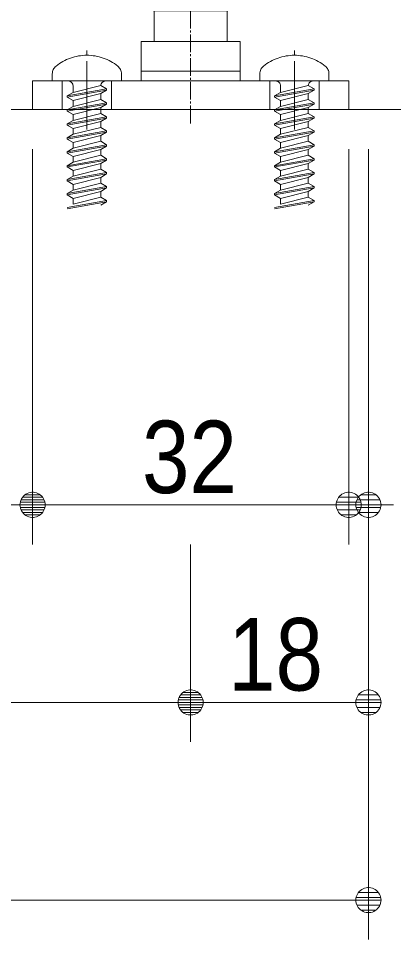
# Model space of a CAD drawing. Units: millimetres, scale not verified, with parts at other scales. Extents: x -6062 to 6062, y -3045 to 3045.
# Drawn here: x 1267.5 to 1457.4, y -2370 to -1903.8 of the extents above; entities that cross this region are included whole.
import ezdxf
from ezdxf.enums import TextEntityAlignment as Align

# ---------------------------------------------------------------- set-up
doc = ezdxf.new("R2010")
doc.units = ezdxf.units.MM
doc.header["$LTSCALE"] = 20
doc.linetypes.add('CHAIN2', pattern=[12, 9, -1, 1, -1])
for name, color, linetype, lineweight in [('0-0_2寸法-1', 7, 'Continuous', 9), ('0-1_0', 7, 'Continuous', 9), ('0-2_2寸法-2', 7, 'Continuous', 9), ('0-4_3一般', 7, 'Continuous', 9)]:
    doc.layers.add(name, color=color, linetype=linetype, lineweight=lineweight)
doc.styles.add('ＭＳ Ｐゴシック', font='')
doc.styles.get('ＭＳ Ｐゴシック').set_extended_font_data('MS PGothic')

# ---------------------------------------------------------------- blocks, each defined once
blk = doc.blocks.new('グループ-42')
at = {"layer": '0-4_3一般'}
blk.add_line((48343.7, -39000), (68743.7, -39000), dxfattribs=at)
blk = doc.blocks.new('グループ-57')
at = {"layer": '0-4_3一般'}
for p, q in [((61793.7, -38450), (61793.7, -38401.7)), ((61443.7, -38710), (61443.7, -38637.8)), ((62143.7, -38637.8), (62143.7, -38710)), ((61933.7, -38755.4), (61653.7, -38826)), ((61653.7, -38826), (61653.7, -38760)), ((61933.9, -38755.5), (61933.7, -38755.4)), ((61993.7, -38790), (61933.9, -38755.5)), ((62143.7, -38710), (61983.7, -38710)), ((61993.7, -38790), (61593.7, -38860.7)), ((61653.7, -38826), (61593.7, -38860.7)), ((61593.7, -38860.7), (61593.7, -38874)), ((61593.7, -38874), (61653.7, -38908.6)), ((61653.7, -38908.6), (61933.7, -38838)), ((61933.7, -38896.7), (61933.7, -38838)), ((61993.7, -38790), (61993.7, -38803.3)), ((61593.7, -39015.3), (61993.7, -38944.7)), ((61653.7, -38967.4), (61593.7, -39002)), ((61933.7, -38896.7), (61653.7, -38967.4)), ((61653.7, -38967.4), (61653.7, -38908.6)), ((61993.7, -38931.3), (61933.7, -38896.7)), ((61993.7, -38944.7), (61933.7, -38979.3)), ((61993.7, -38931.3), (61993.7, -38944.7)), ((61653.7, -39108.7), (61653.7, -39050)), ((61933.7, -39038), (61933.7, -38979.3)), ((61993.7, -39072.7), (61593.7, -39143.3)), ((61653.7, -39108.7), (61593.7, -39143.3)), ((61593.7, -39143.3), (61593.7, -39156.7)), ((61653.7, -39191.3), (61933.7, -39120.6)), ((61933.7, -39179.4), (61933.7, -39120.6)), ((61993.7, -39072.7), (61993.7, -39086)), ((61593.7, -39156.7), (61653.7, -39191.3)), ((61593.7, -39298), (61993.7, -39227.3)), ((61933.7, -39179.4), (61653.7, -39250)), ((61653.7, -39250), (61653.7, -39191.3)), ((61993.7, -39214), (61933.7, -39179.4)), ((61993.7, -39227.3), (61933.7, -39262)), ((61993.7, -39214), (61993.7, -39227.3)), ((61653.7, -39250), (61593.7, -39284.7)), ((61653.7, -39391.4), (61653.7, -39332.6)), ((61933.7, -39320.7), (61933.7, -39262)), ((61993.7, -39355.3), (61593.7, -39426)), ((61653.7, -39391.4), (61593.7, -39426)), ((61593.7, -39426), (61593.7, -39439.3)), ((61653.7, -39474), (61933.7, -39403.3)), ((61933.7, -39462), (61933.7, -39403.3)), ((61993.7, -39355.3), (61993.7, -39368.7)), ((61593.7, -39439.3), (61653.7, -39474)), ((61593.7, -39580.7), (61993.7, -39510)), ((61933.7, -39462), (61653.7, -39532.7)), ((61653.7, -39532.7), (61653.7, -39474)), ((61993.7, -39496.7), (61933.7, -39462)), ((61993.7, -39510), (61933.7, -39544.6)), ((61993.7, -39496.7), (61993.7, -39510)), ((61653.7, -39532.7), (61593.7, -39567.3)), ((61933.7, -39603.4), (61653.7, -39674)), ((61653.7, -39674), (61653.7, -39615.3)), ((61933.7, -39603.4), (61933.7, -39544.6)), ((61993.7, -39638), (61933.7, -39603.4)), ((61993.7, -39638), (61593.7, -39708.7)), ((61653.7, -39674), (61593.7, -39708.7)), ((61653.7, -39756.6), (61933.7, -39686)), ((61993.7, -39651.3), (61933.7, -39686)), ((61933.7, -39744.7), (61933.7, -39686)), ((61993.7, -39638), (61993.7, -39651.3)), ((61593.7, -39722), (61653.7, -39756.6)), ((61593.7, -39863.3), (61993.7, -39792.7)), ((61593.7, -39863.3), (61993.7, -39792.7)), ((61993.7, -39779.3), (61933.7, -39744.7)), ((61993.7, -39792.7), (61933.7, -39827.3)), ((61993.7, -39792.7), (61933.7, -39827.3)), ((61993.7, -39792.7), (61933.7, -39827.3)), ((61993.7, -39792.7), (61933.7, -39827.3)), ((61993.7, -39792.7), (61933.7, -39827.3)), ((61993.7, -39792.7), (61933.7, -39827.3)), ((61993.7, -39779.3), (61993.7, -39792.7)), ((61993.7, -39779.3), (61993.7, -39792.7)), ((61993.7, -39779.3), (61993.7, -39792.7)), ((61653.7, -39815.4), (61593.7, -39850)), ((61933.7, -39886), (61933.7, -39827.3)), ((61993.7, -39920.7), (61593.7, -39991.3)), ((61993.7, -39920.7), (61993.7, -39934))]:
    blk.add_line(p, q, dxfattribs=at)
for points in [[(61983.7, -38710), (61603.7, -38710), (61443.7, -38710)], [(61593.7, -38874), (61993.7, -38803.3), (61933.7, -38838)], [(61993.7, -38931.3), (61593.7, -39002), (61593.7, -39015.3)], [(61593.7, -39015.3), (61653.7, -39050), (61933.7, -38979.3)], [(61993.7, -39072.7), (61933.7, -39038), (61653.7, -39108.7)], [(61593.7, -39156.7), (61993.7, -39086), (61933.7, -39120.6)], [(61993.7, -39214), (61593.7, -39284.7), (61593.7, -39298)], [(61593.7, -39298), (61653.7, -39332.6), (61933.7, -39262)], [(61993.7, -39355.3), (61933.7, -39320.7), (61653.7, -39391.4)], [(61593.7, -39439.3), (61993.7, -39368.7), (61933.7, -39403.3)], [(61993.7, -39496.7), (61593.7, -39567.3), (61593.7, -39580.7)], [(61593.7, -39580.7), (61653.7, -39615.3), (61933.7, -39544.6)], [(61593.7, -39722), (61993.7, -39651.3), (61933.7, -39686)], [(61593.7, -39708.7), (61593.7, -39722), (61993.7, -39651.3), (61933.7, -39686)], [(61993.7, -39779.3), (61593.7, -39850), (61593.7, -39863.3)], [(61933.7, -39744.7), (61653.7, -39815.4), (61653.7, -39756.6)], [(61593.7, -39863.3), (61653.7, -39898), (61933.7, -39827.3)], [(61993.7, -39920.7), (61933.7, -39886), (61653.7, -39956.7), (61653.7, -39898)], [(61593.7, -40004.7), (61993.7, -39934), (61933.7, -39968.6)]]:
    blk.add_lwpolyline(points, dxfattribs=at)
for centre, radius, start, end in [((61793.7, -38950), 500, 109.34109, 128.68219), ((61793.7, -38950), 500, 90, 109.34109), ((61793.7, -38950), 500, 70.65891, 90), ((61793.7, -38950), 500, 51.31781, 70.65891), ((61543.7, -38637.8), 100, 154.34109, 180), ((61543.7, -38637.8), 100, 128.68219, 154.34109), ((62043.7, -38637.8), 100, 25.65891, 51.31781), ((62043.7, -38637.8), 100, 0, 25.65891), ((61603.7, -38760), 50, 45, 90), ((61603.7, -38760), 50, 0, 45), ((61983.7, -38760), 50, 132.40515, 174.8103), ((61983.7, -38760), 50, 90, 132.40515)]:
    blk.add_arc(centre, radius, start, end, dxfattribs=at)
blk = doc.blocks.new('グループ-58')
at = {"layer": '0-4_3一般'}
for p, q in [((63893.7, -38450), (63893.7, -38401.7)), ((63543.7, -38710), (63543.7, -38637.8)), ((63703.7, -38710), (63543.7, -38710)), ((64083.7, -38710), (63703.7, -38710)), ((64033.7, -38755.4), (63753.7, -38826)), ((63753.7, -38826), (63753.7, -38760)), ((64033.9, -38755.5), (64033.7, -38755.4)), ((64093.7, -38790), (64033.9, -38755.5)), ((63693.7, -38874), (64093.7, -38803.3)), ((63753.7, -38826), (63693.7, -38860.7)), ((64093.7, -38803.3), (64033.7, -38838)), ((64033.7, -38896.7), (64033.7, -38838)), ((64093.7, -38790), (64093.7, -38803.3)), ((64093.7, -38931.3), (63693.7, -39002)), ((63753.7, -38967.4), (63693.7, -39002)), ((63753.7, -38967.4), (63753.7, -38908.6)), ((64093.7, -38931.3), (64093.7, -38944.7)), ((63693.7, -39002), (63693.7, -39015.3)), ((63693.7, -39015.3), (63753.7, -39050)), ((63753.7, -39050), (64033.7, -38979.3)), ((64033.7, -39038), (63753.7, -39108.7)), ((63753.7, -39108.7), (63753.7, -39050)), ((64033.7, -39038), (64033.7, -38979.3)), ((64093.7, -39072.7), (64033.7, -39038)), ((63693.7, -39156.7), (64093.7, -39086)), ((63753.7, -39108.7), (63693.7, -39143.3)), ((64093.7, -39086), (64033.7, -39120.6)), ((64033.7, -39179.4), (64033.7, -39120.6)), ((64093.7, -39072.7), (64093.7, -39086)), ((64093.7, -39214), (63693.7, -39284.7)), ((63753.7, -39250), (63753.7, -39191.3)), ((64093.7, -39214), (64093.7, -39227.3)), ((63753.7, -39250), (63693.7, -39284.7)), ((63693.7, -39284.7), (63693.7, -39298)), ((63693.7, -39298), (63753.7, -39332.6)), ((63753.7, -39332.6), (64033.7, -39262)), ((64033.7, -39320.7), (63753.7, -39391.4)), ((63753.7, -39391.4), (63753.7, -39332.6)), ((64033.7, -39320.7), (64033.7, -39262)), ((64093.7, -39355.3), (64033.7, -39320.7)), ((63693.7, -39439.3), (64093.7, -39368.7)), ((63753.7, -39391.4), (63693.7, -39426)), ((64093.7, -39368.7), (64033.7, -39403.3)), ((64033.7, -39462), (64033.7, -39403.3)), ((64093.7, -39355.3), (64093.7, -39368.7)), ((64093.7, -39496.7), (63693.7, -39567.3)), ((63753.7, -39532.7), (63753.7, -39474)), ((64093.7, -39496.7), (64093.7, -39510)), ((63753.7, -39532.7), (63693.7, -39567.3)), ((63693.7, -39567.3), (63693.7, -39580.7)), ((63693.7, -39580.7), (63753.7, -39615.3)), ((63753.7, -39615.3), (64033.7, -39544.6)), ((64033.7, -39603.4), (64033.7, -39544.6)), ((64093.7, -39638), (64033.7, -39603.4)), ((64093.7, -39638), (63693.7, -39708.7)), ((63693.7, -39722), (64093.7, -39651.3)), ((63693.7, -39722), (64093.7, -39651.3)), ((63753.7, -39674), (63693.7, -39708.7)), ((63693.7, -39708.7), (63693.7, -39722)), ((64093.7, -39651.3), (64033.7, -39686)), ((64093.7, -39651.3), (64033.7, -39686)), ((64093.7, -39651.3), (64033.7, -39686)), ((64033.7, -39744.7), (64033.7, -39686)), ((64093.7, -39638), (64093.7, -39651.3)), ((64093.7, -39779.3), (63693.7, -39850)), ((64033.7, -39744.7), (63753.7, -39815.4)), ((63753.7, -39815.4), (63753.7, -39756.6)), ((64093.7, -39779.3), (64033.7, -39744.7)), ((64093.7, -39792.7), (64033.7, -39827.3)), ((64093.7, -39792.7), (64033.7, -39827.3)), ((64093.7, -39792.7), (64033.7, -39827.3)), ((64093.7, -39779.3), (64093.7, -39792.7)), ((64093.7, -39779.3), (64093.7, -39792.7)), ((63753.7, -39815.4), (63693.7, -39850)), ((63693.7, -39850), (63693.7, -39863.3)), ((63693.7, -39863.3), (63753.7, -39898)), ((63753.7, -39898), (64033.7, -39827.3)), ((64033.7, -39886), (63753.7, -39956.7)), ((63753.7, -39956.7), (63753.7, -39898)), ((64033.7, -39886), (64033.7, -39827.3)), ((64093.7, -39920.7), (64033.7, -39886)), ((64093.7, -39920.7), (63693.7, -39991.3)), ((63693.7, -40004.7), (64093.7, -39934)), ((64093.7, -39934), (64033.7, -39968.6)), ((64093.7, -39920.7), (64093.7, -39934))]:
    blk.add_line(p, q, dxfattribs=at)
for points in [[(64243.7, -38637.8), (64243.7, -38710), (64083.7, -38710)], [(64093.7, -38790), (63693.7, -38860.7), (63693.7, -38874)], [(63693.7, -38874), (63753.7, -38908.6), (64033.7, -38838)], [(63693.7, -39015.3), (64093.7, -38944.7), (64033.7, -38979.3)], [(64093.7, -38931.3), (64033.7, -38896.7), (63753.7, -38967.4)], [(64093.7, -39072.7), (63693.7, -39143.3), (63693.7, -39156.7)], [(63693.7, -39156.7), (63753.7, -39191.3), (64033.7, -39120.6)], [(63693.7, -39298), (64093.7, -39227.3), (64033.7, -39262)], [(64093.7, -39214), (64033.7, -39179.4), (63753.7, -39250)], [(64093.7, -39355.3), (63693.7, -39426), (63693.7, -39439.3)], [(63693.7, -39439.3), (63753.7, -39474), (64033.7, -39403.3)], [(63693.7, -39580.7), (64093.7, -39510), (64033.7, -39544.6)], [(64093.7, -39496.7), (64033.7, -39462), (63753.7, -39532.7)], [(64033.7, -39603.4), (63753.7, -39674), (63753.7, -39615.3)], [(63693.7, -39722), (63753.7, -39756.6), (64033.7, -39686)], [(63693.7, -39863.3), (64093.7, -39792.7), (64033.7, -39827.3)], [(63693.7, -39863.3), (64093.7, -39792.7), (64033.7, -39827.3)], [(64093.7, -39779.3), (64093.7, -39792.7), (64033.7, -39827.3)]]:
    blk.add_lwpolyline(points, dxfattribs=at)
for centre, radius, start, end in [((63893.7, -38950), 500, 109.34109, 128.68219), ((63893.7, -38950), 500, 90, 109.34109), ((63893.7, -38950), 500, 70.65891, 90), ((63893.7, -38950), 500, 51.31781, 70.65891), ((63643.7, -38637.8), 100, 154.34109, 180), ((63643.7, -38637.8), 100, 128.68219, 154.34109), ((64143.7, -38637.8), 100, 25.65891, 51.31781), ((64143.7, -38637.8), 100, 0, 25.65891), ((63703.7, -38760), 50, 45, 90), ((63703.7, -38760), 50, 0, 45), ((64083.7, -38760), 50, 132.40515, 174.8103), ((64083.7, -38760), 50, 90, 132.40515)]:
    blk.add_arc(centre, radius, start, end, dxfattribs=at)
blk = doc.blocks.new('グループ-59')
at = {"layer": '0-4_3一般', "linetype": 'CHAIN2'}
blk.add_line((62843.7, -39138.8), (62843.7, -34079.3), dxfattribs=at)
at = {"layer": '0-4_3一般'}
for p, q in [((62468.7, -36800), (62468.7, -38000)), ((63168.7, -36750), (62518.7, -36750)), ((63218.7, -38000), (63218.7, -36800)), ((62468.7, -38000), (63218.7, -38000)), ((62473.7, -38000), (62473.7, -38310)), ((63213.7, -38000), (62473.7, -38000)), ((63213.7, -38000), (63213.7, -38310)), ((62343.7, -38310), (62643.7, -38310)), ((62343.7, -38610), (62343.7, -38310)), ((62643.7, -38310), (63043.7, -38310)), ((63043.7, -38310), (63343.7, -38310)), ((63343.7, -38610), (63343.7, -38310)), ((61793.7, -39200), (61793.7, -38510)), ((63893.7, -39200), (63893.7, -38510)), ((63343.7, -38610), (62343.7, -38610)), ((61543.7, -39000), (61543.7, -38710)), ((62043.7, -38710), (62043.7, -39000)), ((63643.7, -39000), (63643.7, -38710)), ((64143.7, -38710), (64143.7, -39000))]:
    blk.add_line(p, q, dxfattribs=at)
blk.add_lwpolyline([(63343.7, -38710), (63343.7, -38610), (62343.7, -38610), (62343.7, -38710)], dxfattribs=at)
blk.add_lwpolyline([(64443.7, -39000), (61243.7, -39000), (61243.7, -38710), (64443.7, -38710)], close=True, dxfattribs=at)
for centre, start, end in [((62518.7, -36800), 135, 180), ((62518.7, -36800), 90, 135), ((63168.7, -36800), 45, 90), ((63168.7, -36800), 0, 45)]:
    blk.add_arc(centre, 50, start, end, dxfattribs=at)
blk = doc.blocks.new('グループ-107')
at = {"layer": '0-4_3一般'}
for name in ['グループ-59', 'グループ-57', 'グループ-58']:
    blk.add_blockref(name, (0, 0), dxfattribs=at)
blk = doc.blocks.new('グループ-108')
at = {"layer": '0-4_3一般'}
for name in ['グループ-107', 'グループ-42']:
    blk.add_blockref(name, (0, 0), dxfattribs=at)
blk = doc.blocks.new('_Dot')
at = {"layer": '0-1_0'}
for p, q in [((-10, 0), (-20, 0)), ((9.78, 2), (-9.78, 2)), ((7.99, 6), (-7.99, 6)), ((9.16, -3.98), (-9.16, -3.98)), ((6, -7.98), (-6, -7.98))]:
    blk.add_line(p, q, dxfattribs=at)
for points in [[(10, 0), (9.92, 1.25), (9.69, 2.49), (9.3, 3.68), (8.76, 4.82), (8.09, 5.88), (7.29, 6.85), (6.37, 7.71), (5.36, 8.44), (4.26, 9.05), (3.09, 9.51), (1.87, 9.82), (0.63, 9.98), (-0.63, 9.98), (-1.87, 9.82), (-3.09, 9.51), (-4.26, 9.05), (-5.36, 8.44), (-6.37, 7.71), (-7.29, 6.85), (-8.09, 5.88), (-8.76, 4.82), (-9.3, 3.68), (-9.69, 2.49), (-9.92, 1.25), (-10, 0), (0, 0)], [(-10, 0), (-9.92, -1.25), (-9.69, -2.49), (-9.3, -3.68), (-8.76, -4.82), (-8.09, -5.88), (-7.29, -6.85), (-6.37, -7.71), (-5.36, -8.44), (-4.26, -9.05), (-3.09, -9.51), (-1.87, -9.82), (-0.63, -9.98), (0.63, -9.98), (1.87, -9.82), (3.09, -9.51), (4.26, -9.05), (5.36, -8.44), (6.37, -7.71), (7.29, -6.85), (8.09, -5.88), (8.76, -4.82), (9.3, -3.68), (9.69, -2.49), (9.92, -1.25), (10, 0), (0, 0)]]:
    blk.add_lwpolyline(points, close=True, dxfattribs=at)

msp = doc.modelspace()

# ---------------------------------------------------------------- linework, layer by layer
at = {"layer": '0-0_2寸法-1'}
for p, q in [((1274.68, -1970), (1274.68, -2170)), ((1274.68, -1970), (1274.68, -2170)), ((1434.68, -1970), (1434.68, -2170)), ((1421.97, -2150), (1287.4, -2150)), ((1354.68, -2170), (1354.68, -2270)), ((1354.68, -2170), (1354.68, -2270)), ((1444.68, -2170), (1444.68, -2270)), ((1147.4, -2250), (1341.97, -2250)), ((1431.97, -2250), (1367.4, -2250)), ((1444.68, -2270), (1444.68, -2370)), ((837.4, -2350), (1431.97, -2350))]:
    msp.add_line(p, q, dxfattribs=at)
at = {"layer": '0-2_2寸法-2'}
for p, q in [((1434.68, -1970), (1434.68, -2170)), ((1444.68, -1970), (1444.68, -2170)), ((1421.97, -2150), (1409.26, -2150)), ((1434.68, -2150), (1444.68, -2150))]:
    msp.add_line(p, q, dxfattribs=at)

# ---------------------------------------------------------------- block references
at = {"layer": '0-0_2寸法-1', "xscale": 0.6356201, "yscale": 0.6356201}
for p in [(1274.68, -2150), (1434.68, -2150), (1354.68, -2250), (1444.68, -2250), (1444.68, -2350)]:
    msp.add_blockref('_Dot', p, dxfattribs=at)
at = {"layer": '0-0_2寸法-1', "xscale": 0.6356201, "yscale": 0.6356201, "rotation": 180}
for p in [(1274.68, -2150), (1354.68, -2250)]:
    msp.add_blockref('_Dot', p, dxfattribs=at)
at = {"layer": '0-2_2寸法-2', "xscale": 0.6356201, "yscale": 0.6356201}
msp.add_blockref('_Dot', (1434.68, -2150), dxfattribs=at)
at = {"layer": '0-2_2寸法-2', "xscale": 0.6356201, "yscale": 0.6356201, "rotation": 180}
msp.add_blockref('_Dot', (1444.68, -2150), dxfattribs=at)
at = {"layer": '0-4_3一般', "xscale": 0.05, "yscale": 0.05}
msp.add_blockref('グループ-108', (-1787.5, 0), dxfattribs=at)

# ---------------------------------------------------------------- texts
at = {"layer": '0-0_2寸法-1', "style": 'ＭＳ Ｐゴシック', "width": 0.9}
for s, p in [('32', (1330.09, -2155.06)), ('18', (1373.65, -2254.96))]:
    msp.add_text(s, height=36.66, dxfattribs=at).set_placement(p, align=Align.BOTTOM_LEFT)

doc.saveas('drawing.dxf')
